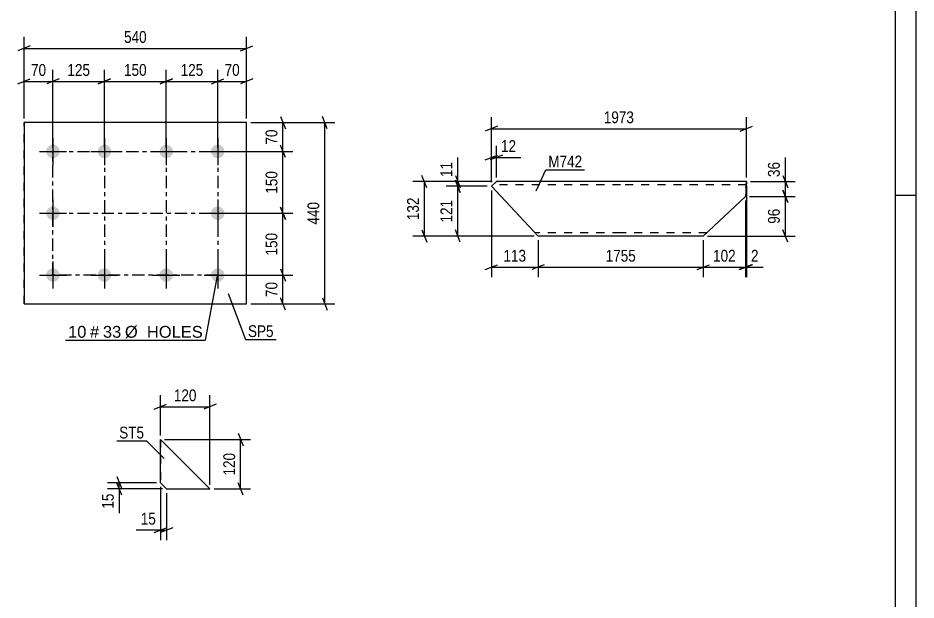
# Model space of a CAD drawing. Header units: millimetres. Extents: x 0 to 841, y 0 to 594.
# Drawn here: x 623 to 841, y 348.8 to 490.1 of the extents above; entities that cross this region are included whole.
import ezdxf

# ---------------------------------------------------------------- set-up
doc = ezdxf.new("R2010")
doc.units = ezdxf.units.MM
doc.linetypes.add('DXK_LINE_DOT2', pattern=[3.9198, 1.9599, -1.9599])
doc.linetypes.add('DXK_LINE_DOT3', pattern=[5.9187, 2.979, -0.9799, 0.9799, -0.9799])
doc.styles.add('Arial', font='ARIAL.TTF', dxfattribs={"height": 0.2})
doc.styles.add('Arial Narrow', font='ARIALN.TTF', dxfattribs={"height": 0.2})

# ---------------------------------------------------------------- blocks, each defined once
blk = doc.blocks.new('Unknown-570388081-1132')
at = {"color": 5, "linetype": 'Continuous'}
for p, q in [((841, 0), (841, 594)), ((836, 5), (836, 589)), ((841, 447), (836, 447))]:
    blk.add_line(p, q, dxfattribs=at)
blk = doc.blocks.new('Part-570388081-4543 - 4537')
at = {"color": 2, "linetype": 'Continuous'}
for p, q in [((624.47, 464.68), (624.47, 420.68)), ((678.47, 464.68), (624.47, 464.68)), ((678.47, 420.68), (678.47, 464.68)), ((624.47, 420.68), (678.47, 420.68))]:
    blk.add_line(p, q, dxfattribs=at)
at = {"color": 7, "linetype": 'DXK_LINE_DOT2'}
for p, q in [((624.47, 420.68), (624.47, 464.68)), ((678.47, 420.68), (678.47, 464.68))]:
    blk.add_line(p, q, dxfattribs=at)
blk = doc.blocks.new('Bolt-570388081-4574 - 4537')
at = {"linetype": 'Continuous'}
for points in [[(631.47, 459.33, -1), (631.47, 456.03, -1)], [(643.97, 459.33, -1), (643.97, 456.03, -1)], [(658.97, 459.33, -1), (658.97, 456.03, -1)], [(671.47, 459.33, -1), (671.47, 456.03, -1)], [(631.47, 444.33, -1), (631.47, 441.03, -1)], [(671.47, 444.33, -1), (671.47, 441.03, -1)], [(631.47, 429.33, -1), (631.47, 426.03, -1)], [(643.97, 429.33, -1), (643.97, 426.03, -1)], [(658.97, 429.33, -1), (658.97, 426.03, -1)], [(671.47, 429.33, -1), (671.47, 426.03, -1)]]:
    blk.add_hatch(color=1, dxfattribs=at).paths.add_polyline_path(points)
at = {"color": 1, "linetype": 'Continuous'}
for p, q in [((631.47, 460.98), (631.47, 454.38)), ((643.97, 460.98), (643.97, 454.38)), ((658.97, 460.98), (658.97, 454.38)), ((671.47, 460.98), (671.47, 454.38)), ((628.17, 457.68), (634.77, 457.68)), ((640.67, 457.68), (647.27, 457.68)), ((655.67, 457.68), (662.27, 457.68)), ((668.17, 457.68), (674.77, 457.68)), ((631.47, 445.98), (631.47, 439.38)), ((671.47, 445.98), (671.47, 439.38)), ((628.17, 442.68), (634.77, 442.68)), ((668.17, 442.68), (674.77, 442.68)), ((631.47, 430.98), (631.47, 424.38)), ((643.97, 430.98), (643.97, 424.38)), ((658.97, 430.98), (658.97, 424.38)), ((671.47, 430.98), (671.47, 424.38)), ((628.17, 427.68), (634.77, 427.68)), ((640.67, 427.68), (647.27, 427.68)), ((655.67, 427.68), (662.27, 427.68)), ((668.17, 427.68), (674.77, 427.68))]:
    blk.add_line(p, q, dxfattribs=at)
blk = doc.blocks.new('Part-570388081-4826 - 4820')
at = {"color": 2, "linetype": 'Continuous'}
for p, q in [((657.57, 377.27), (657.57, 387.77)), ((669.57, 375.77), (657.57, 387.77)), ((657.57, 377.27), (659.07, 375.77)), ((659.07, 375.77), (669.57, 375.77))]:
    blk.add_line(p, q, dxfattribs=at)
at = {"color": 7, "linetype": 'DXK_LINE_DOT2'}
blk.add_line((657.57, 387.77), (657.57, 377.27), dxfattribs=at)
blk = doc.blocks.new('Part-570388081-2492 - 2476')
at = {"color": 2, "linetype": 'Continuous'}
for p, q in [((739.12, 450.35), (737.91, 449.22)), ((749.26, 437.15), (737.91, 449.22)), ((769.26, 450.35), (739.12, 450.35)), ((799.81, 450.35), (769.36, 450.35)), ((799.81, 450.35), (799.59, 446.76)), ((799.59, 446.76), (789.36, 437.15)), ((769.26, 437.15), (749.26, 437.15)), ((789.36, 437.15), (769.36, 437.15))]:
    blk.add_line(p, q, dxfattribs=at)
at = {"color": 7, "linetype": 'DXK_LINE_DOT2'}
for p, q in [((769.26, 449.55), (738.26, 449.55)), ((799.76, 449.55), (769.36, 449.55)), ((799.71, 448.75), (799.81, 450.35)), ((769.26, 437.95), (748.51, 437.95)), ((790.21, 437.95), (769.36, 437.95))]:
    blk.add_line(p, q, dxfattribs=at)
blk = doc.blocks.new('Rectangle-570388081-4670 - 4537')
at = {"color": 1, "linetype": 'DXK_LINE_DOT3'}
blk.add_lwpolyline([(631.47, 457.68), (671.47, 457.68), (671.47, 427.68), (631.47, 427.68), (631.47, 457.68)], close=True, dxfattribs=at)
blk = doc.blocks.new('Line-570388081-4649 - 4537')
at = {"color": 1, "linetype": 'DXK_LINE_DOT3'}
blk.add_line((643.97, 457.68), (643.97, 427.68), dxfattribs=at)
blk = doc.blocks.new('Line-570388081-4656 - 4537')
at = {"color": 1, "linetype": 'DXK_LINE_DOT3'}
blk.add_line((658.97, 457.68), (658.97, 427.68), dxfattribs=at)
blk = doc.blocks.new('Line-570388081-4663 - 4537')
at = {"color": 1, "linetype": 'DXK_LINE_DOT3'}
blk.add_line((631.47, 442.68), (671.47, 442.68), dxfattribs=at)
blk = doc.blocks.new('StraightDimension-570388081-4614 - 4537')
at = {"color": 7, "linetype": 'Continuous'}
for p, q in [((679.47, 464.68), (699.87, 464.68)), ((698.07, 463.18), (696.87, 466.18)), ((697.47, 420.68), (697.47, 464.68)), ((696.87, 422.18), (698.07, 419.18)), ((679.47, 420.68), (699.87, 420.68))]:
    blk.add_line(p, q, dxfattribs=at)
at = {"color": 0}
blk.add_wipeout([(696.72, 446.02), (692.52, 446.02), (692.52, 439.33), (696.72, 439.33)], dxfattribs=at)
at = {"color": 3, "style": 'Arial Narrow'}
blk.add_text('440', height=2.863, rotation=90.0002, dxfattribs=at).set_placement((696.12, 439.93))
blk = doc.blocks.new('StraightDimension-570388081-4639 - 4537')
at = {"color": 7, "linetype": 'Continuous'}
for p, q in [((679.47, 464.68), (689.7, 464.68)), ((686.7, 466.18), (687.9, 463.18)), ((687.3, 457.68), (687.3, 464.68)), ((687.9, 456.18), (686.7, 459.18)), ((672.47, 457.68), (689.7, 457.68))]:
    blk.add_line(p, q, dxfattribs=at)
at = {"color": 0}
blk.add_wipeout([(686.55, 463.6), (682.35, 463.6), (682.35, 458.75), (686.55, 458.75)], dxfattribs=at)
at = {"color": 3, "style": 'Arial Narrow'}
blk.add_text('70', height=2.863, rotation=90.0002, dxfattribs=at).set_placement((685.95, 459.35))
blk = doc.blocks.new('StraightDimension-570388081-4576 - 4537')
at = {"color": 7, "linetype": 'Continuous'}
for p, q in [((624.47, 465.68), (624.47, 485.53)), ((678.47, 465.68), (678.47, 485.53)), ((625.97, 483.28), (622.97, 482.08)), ((624.47, 482.68), (678.47, 482.68)), ((676.97, 482.08), (679.97, 483.28))]:
    blk.add_line(p, q, dxfattribs=at)
at = {"color": 0}
blk.add_wipeout([(654.82, 483.43), (654.82, 487.63), (648.13, 487.63), (648.13, 483.43)], dxfattribs=at)
at = {"color": 3, "style": 'Arial Narrow'}
blk.add_text('540', height=2.863, dxfattribs=at).set_placement((648.73, 484.03))
blk = doc.blocks.new('StraightDimension-570388081-4587 - 4537')
at = {"color": 7, "linetype": 'Continuous'}
for p, q in [((671.47, 458.68), (671.47, 477.53)), ((678.47, 465.68), (678.47, 477.53)), ((669.97, 474.08), (672.97, 475.28)), ((671.47, 474.68), (678.47, 474.68)), ((679.97, 475.28), (676.97, 474.08))]:
    blk.add_line(p, q, dxfattribs=at)
at = {"color": 0}
blk.add_wipeout([(677.4, 475.43), (677.4, 479.63), (672.55, 479.63), (672.55, 475.43)], dxfattribs=at)
at = {"color": 3, "style": 'Arial Narrow'}
blk.add_text('70', height=2.863, dxfattribs=at).set_placement((673.15, 476.03))
blk = doc.blocks.new('StraightDimension-570388081-4597 - 4537')
at = {"color": 7, "linetype": 'Continuous'}
for p, q in [((624.47, 465.68), (624.47, 477.53)), ((631.47, 458.68), (631.47, 477.53)), ((622.97, 474.08), (625.97, 475.28)), ((624.47, 474.68), (631.47, 474.68)), ((632.97, 475.28), (629.97, 474.08))]:
    blk.add_line(p, q, dxfattribs=at)
at = {"color": 0}
blk.add_wipeout([(630.4, 475.43), (630.4, 479.63), (625.55, 479.63), (625.55, 475.43)], dxfattribs=at)
at = {"color": 3, "style": 'Arial Narrow'}
blk.add_text('70', height=2.863, dxfattribs=at).set_placement((626.15, 476.03))
blk = doc.blocks.new('StraightDimension-570388081-4629 - 4537')
at = {"color": 7, "linetype": 'Continuous'}
for p, q in [((672.47, 427.68), (689.7, 427.68)), ((686.7, 429.18), (687.9, 426.18)), ((687.3, 420.68), (687.3, 427.68)), ((687.9, 419.18), (686.7, 422.18)), ((679.47, 420.68), (689.7, 420.68))]:
    blk.add_line(p, q, dxfattribs=at)
at = {"color": 0}
blk.add_wipeout([(686.55, 426.6), (682.35, 426.6), (682.35, 421.75), (686.55, 421.75)], dxfattribs=at)
at = {"color": 3, "style": 'Arial Narrow'}
blk.add_text('70', height=2.863, rotation=90.0002, dxfattribs=at).set_placement((685.95, 422.35))
blk = doc.blocks.new('StraightDimension-570388081-7415 - 4537')
at = {"color": 7, "linetype": 'Continuous'}
for p, q in [((631.47, 458.68), (631.47, 477.53)), ((643.97, 458.68), (643.97, 477.53)), ((632.97, 475.28), (629.97, 474.08)), ((631.47, 474.68), (643.97, 474.68)), ((642.47, 474.08), (645.47, 475.28))]:
    blk.add_line(p, q, dxfattribs=at)
at = {"color": 0}
blk.add_wipeout([(641.07, 475.43), (641.07, 479.63), (634.38, 479.63), (634.38, 475.43)], dxfattribs=at)
at = {"color": 3, "style": 'Arial Narrow'}
blk.add_text('125', height=2.863, dxfattribs=at).set_placement((634.98, 476.03))
blk = doc.blocks.new('StraightDimension-570388081-7417 - 4537')
at = {"color": 7, "linetype": 'Continuous'}
for p, q in [((643.97, 458.68), (643.97, 477.53)), ((658.97, 458.68), (658.97, 477.53)), ((645.47, 475.28), (642.47, 474.08)), ((643.97, 474.68), (658.97, 474.68)), ((657.47, 474.08), (660.47, 475.28))]:
    blk.add_line(p, q, dxfattribs=at)
at = {"color": 0}
blk.add_wipeout([(654.82, 475.43), (654.82, 479.63), (648.13, 479.63), (648.13, 475.43)], dxfattribs=at)
at = {"color": 3, "style": 'Arial Narrow'}
blk.add_text('150', height=2.863, dxfattribs=at).set_placement((648.73, 476.03))
blk = doc.blocks.new('StraightDimension-570388081-7419 - 4537')
at = {"color": 7, "linetype": 'Continuous'}
for p, q in [((658.97, 458.68), (658.97, 477.53)), ((671.47, 458.68), (671.47, 477.53)), ((660.47, 475.28), (657.47, 474.08)), ((658.97, 474.68), (671.47, 474.68)), ((669.97, 474.08), (672.97, 475.28))]:
    blk.add_line(p, q, dxfattribs=at)
at = {"color": 0}
blk.add_wipeout([(668.57, 475.43), (668.57, 479.63), (661.88, 479.63), (661.88, 475.43)], dxfattribs=at)
at = {"color": 3, "style": 'Arial Narrow'}
blk.add_text('125', height=2.863, dxfattribs=at).set_placement((662.48, 476.03))
blk = doc.blocks.new('StraightDimension-570388081-7439 - 4537')
at = {"color": 7, "linetype": 'Continuous'}
for p, q in [((672.47, 442.68), (689.7, 442.68)), ((687.9, 441.18), (686.7, 444.18)), ((687.3, 427.68), (687.3, 442.68)), ((672.47, 427.68), (689.7, 427.68)), ((686.7, 429.18), (687.9, 426.18))]:
    blk.add_line(p, q, dxfattribs=at)
at = {"color": 0}
blk.add_wipeout([(686.55, 438.52), (682.35, 438.52), (682.35, 431.83), (686.55, 431.83)], dxfattribs=at)
at = {"color": 3, "style": 'Arial Narrow'}
blk.add_text('150', height=2.863, rotation=90.0002, dxfattribs=at).set_placement((685.95, 432.43))
blk = doc.blocks.new('StraightDimension-570388081-7441 - 4537')
at = {"color": 7, "linetype": 'Continuous'}
for p, q in [((687.9, 456.18), (686.7, 459.18)), ((672.47, 457.68), (689.7, 457.68)), ((687.3, 442.68), (687.3, 457.68)), ((672.47, 442.68), (689.7, 442.68)), ((686.7, 444.18), (687.9, 441.18))]:
    blk.add_line(p, q, dxfattribs=at)
at = {"color": 0}
blk.add_wipeout([(686.55, 453.52), (682.35, 453.52), (682.35, 446.83), (686.55, 446.83)], dxfattribs=at)
at = {"color": 3, "style": 'Arial Narrow'}
blk.add_text('150', height=2.863, rotation=90.0002, dxfattribs=at).set_placement((685.95, 447.43))
blk = doc.blocks.new('StraightDimension-570388081-4838 - 4820')
at = {"color": 7, "linetype": 'Continuous'}
for p, q in [((656.57, 377.27), (644.72, 377.27)), ((646.97, 378.77), (648.17, 375.77)), ((648.17, 374.27), (646.97, 377.27)), ((647.57, 375.77), (647.57, 377.27)), ((658.07, 375.77), (644.72, 375.77))]:
    blk.add_line(p, q, dxfattribs=at)
at = {"color": 0}
blk.add_wipeout([(646.82, 375.24), (642.62, 375.24), (642.62, 370.39), (646.82, 370.39)], dxfattribs=at)
at = {"color": 7, "linetype": 'Continuous'}
blk.add_line((647.57, 375.77), (647.57, 369.86), dxfattribs=at)
blk.add_line((647.57, 375.77), (647.57, 369.86), dxfattribs=at)
at = {"color": 3, "style": 'Arial Narrow'}
blk.add_text('15', height=2.863, rotation=90.0002, dxfattribs=at).set_placement((646.22, 370.99))
blk = doc.blocks.new('StraightDimension-570388081-4828 - 4820')
at = {"color": 7, "linetype": 'Continuous'}
for p, q in [((676.44, 389.27), (677.64, 386.27)), ((658.57, 387.77), (679.44, 387.77)), ((677.04, 375.77), (677.04, 387.77)), ((677.64, 374.27), (676.44, 377.27)), ((670.57, 375.77), (679.44, 375.77))]:
    blk.add_line(p, q, dxfattribs=at)
at = {"color": 0}
blk.add_wipeout([(676.29, 385.11), (672.09, 385.11), (672.09, 378.43), (676.29, 378.43)], dxfattribs=at)
at = {"color": 3, "style": 'Arial Narrow'}
blk.add_text('120', height=2.863, rotation=90.0002, dxfattribs=at).set_placement((675.69, 379.03))
blk = doc.blocks.new('StraightDimension-570388081-4849 - 4820')
at = {"color": 7, "linetype": 'Continuous'}
for p, q in [((657.57, 388.77), (657.57, 398.56)), ((669.57, 376.77), (669.57, 398.56)), ((656.07, 395.11), (659.07, 396.31)), ((657.57, 395.71), (669.57, 395.71)), ((671.07, 396.31), (668.07, 395.11))]:
    blk.add_line(p, q, dxfattribs=at)
at = {"color": 0}
blk.add_wipeout([(666.91, 396.46), (666.91, 400.66), (660.23, 400.66), (660.23, 396.46)], dxfattribs=at)
at = {"color": 3, "style": 'Arial Narrow'}
blk.add_text('120', height=2.863, dxfattribs=at).set_placement((660.83, 397.06))
blk = doc.blocks.new('StraightDimension-570388081-4864 - 4820')
at = {"color": 7, "linetype": 'Continuous'}
for p, q in [((657.57, 376.27), (657.57, 363.37)), ((659.07, 374.77), (659.07, 363.37)), ((656.07, 365.17), (659.07, 366.37)), ((660.57, 366.37), (657.57, 365.17)), ((657.57, 365.77), (659.07, 365.77))]:
    blk.add_line(p, q, dxfattribs=at)
at = {"color": 0}
blk.add_wipeout([(657.05, 366.52), (657.05, 370.72), (652.19, 370.72), (652.19, 366.52)], dxfattribs=at)
at = {"color": 7, "linetype": 'Continuous'}
blk.add_line((657.57, 365.77), (651.66, 365.77), dxfattribs=at)
blk.add_line((657.57, 365.77), (651.66, 365.77), dxfattribs=at)
at = {"color": 3, "style": 'Arial Narrow'}
blk.add_text('15', height=2.863, dxfattribs=at).set_placement((652.79, 367.12))
blk = doc.blocks.new('StraightDimension-570388081-10634 - 2476')
at = {"color": 7, "linetype": 'Continuous'}
for p, q in [((749.26, 436.15), (749.26, 427.19)), ((789.36, 436.15), (789.36, 427.19)), ((750.76, 430.19), (747.76, 428.99)), ((749.26, 429.59), (789.36, 429.59)), ((787.86, 428.99), (790.86, 430.19))]:
    blk.add_line(p, q, dxfattribs=at)
at = {"color": 0}
blk.add_wipeout([(773.57, 430.34), (773.57, 434.54), (765.06, 434.54), (765.06, 430.34)], dxfattribs=at)
at = {"color": 3, "style": 'Arial Narrow'}
blk.add_text('1755', height=2.863, dxfattribs=at).set_placement((765.66, 430.94))
blk = doc.blocks.new('StraightDimension-570388081-10632 - 2476')
at = {"color": 7, "linetype": 'Continuous'}
for p, q in [((799.81, 449.35), (799.81, 427.19)), ((799.59, 445.76), (799.59, 427.19)), ((798.09, 428.99), (801.09, 430.19)), ((801.31, 430.19), (798.31, 428.99)), ((799.59, 429.59), (799.81, 429.59))]:
    blk.add_line(p, q, dxfattribs=at)
at = {"color": 0}
blk.add_wipeout([(803.36, 430.34), (803.36, 434.54), (800.33, 434.54), (800.33, 430.34)], dxfattribs=at)
at = {"color": 7, "linetype": 'Continuous'}
blk.add_line((799.81, 429.59), (803.88, 429.59), dxfattribs=at)
blk.add_line((799.81, 429.59), (803.88, 429.59), dxfattribs=at)
at = {"color": 3, "style": 'Arial Narrow'}
blk.add_text('2', height=2.86, dxfattribs=at).set_placement((800.93, 430.94))
blk = doc.blocks.new('StraightDimension-570388081-10607 - 2476')
at = {"color": 7, "linetype": 'Continuous'}
for p, q in [((737.91, 450.22), (737.91, 459.06)), ((739.12, 451.35), (739.12, 459.06)), ((736.41, 455.61), (739.41, 456.81)), ((740.62, 456.81), (737.62, 455.61)), ((737.91, 456.21), (739.12, 456.21))]:
    blk.add_line(p, q, dxfattribs=at)
at = {"color": 0}
blk.add_wipeout([(744.5, 456.96), (744.5, 461.16), (739.64, 461.16), (739.64, 456.96)], dxfattribs=at)
at = {"color": 7, "linetype": 'Continuous'}
blk.add_line((739.12, 456.21), (745.02, 456.21), dxfattribs=at)
blk.add_line((739.12, 456.21), (745.02, 456.21), dxfattribs=at)
at = {"color": 3, "style": 'Arial Narrow'}
blk.add_text('12', height=2.863, dxfattribs=at).set_placement((740.24, 457.56))
blk = doc.blocks.new('StraightDimension-570388081-10685 - 2476')
at = {"color": 7, "linetype": 'Continuous'}
for p, q in [((729.16, 451.85), (730.36, 448.85)), ((738.12, 450.35), (726.91, 450.35)), ((736.91, 449.22), (726.91, 449.22)), ((730.36, 447.72), (729.16, 450.72)), ((729.76, 449.22), (729.76, 450.35))]:
    blk.add_line(p, q, dxfattribs=at)
at = {"color": 0}
blk.add_wipeout([(729.01, 455.73), (724.81, 455.73), (724.81, 450.87), (729.01, 450.87)], dxfattribs=at)
at = {"color": 7, "linetype": 'Continuous'}
blk.add_line((729.76, 450.35), (729.76, 456.25), dxfattribs=at)
blk.add_line((729.76, 450.35), (729.76, 456.25), dxfattribs=at)
at = {"color": 3, "style": 'Arial Narrow'}
blk.add_text('11', height=2.863, rotation=90.0002, dxfattribs=at).set_placement((728.41, 451.47))
blk = doc.blocks.new('StraightDimension-570388081-10621 - 2476')
at = {"color": 7, "linetype": 'Continuous'}
for p, q in [((737.91, 450.22), (737.91, 466.04)), ((799.81, 451.35), (799.81, 466.04)), ((739.41, 463.79), (736.41, 462.59)), ((737.91, 463.19), (799.81, 463.19)), ((798.31, 462.59), (801.31, 463.79))]:
    blk.add_line(p, q, dxfattribs=at)
at = {"color": 0}
blk.add_wipeout([(773.12, 463.94), (773.12, 468.14), (764.6, 468.14), (764.6, 463.94)], dxfattribs=at)
at = {"color": 3, "style": 'Arial Narrow'}
blk.add_text('1973', height=2.863, dxfattribs=at).set_placement((765.2, 464.54))
blk = doc.blocks.new('StraightDimension-570388081-10633 - 2476')
at = {"color": 7, "linetype": 'Continuous'}
for p, q in [((799.59, 445.76), (799.59, 427.19)), ((789.36, 436.15), (789.36, 427.19)), ((787.86, 428.99), (790.86, 430.19)), ((789.36, 429.59), (799.59, 429.59)), ((801.09, 430.19), (798.09, 428.99))]:
    blk.add_line(p, q, dxfattribs=at)
at = {"color": 0}
blk.add_wipeout([(797.82, 430.34), (797.82, 434.54), (791.13, 434.54), (791.13, 430.34)], dxfattribs=at)
at = {"color": 3, "style": 'Arial Narrow'}
blk.add_text('102', height=2.863, dxfattribs=at).set_placement((791.73, 430.94))
blk = doc.blocks.new('StraightDimension-570388081-10635 - 2476')
at = {"color": 7, "linetype": 'Continuous'}
for p, q in [((737.91, 448.22), (737.91, 427.19)), ((749.26, 436.15), (749.26, 427.19)), ((736.41, 428.99), (739.41, 430.19)), ((737.91, 429.59), (749.26, 429.59)), ((750.76, 430.19), (747.76, 428.99))]:
    blk.add_line(p, q, dxfattribs=at)
at = {"color": 0}
blk.add_wipeout([(746.93, 430.34), (746.93, 434.54), (740.24, 434.54), (740.24, 430.34)], dxfattribs=at)
at = {"color": 3, "style": 'Arial Narrow'}
blk.add_text('113', height=2.863, dxfattribs=at).set_placement((740.84, 430.94))
blk = doc.blocks.new('StraightDimension-570388081-10686 - 2476')
at = {"color": 7, "linetype": 'Continuous'}
for p, q in [((736.91, 449.22), (726.91, 449.22)), ((729.16, 450.72), (730.36, 447.72)), ((729.76, 437.15), (729.76, 449.22)), ((730.36, 435.65), (729.16, 438.65)), ((748.26, 437.15), (726.91, 437.15))]:
    blk.add_line(p, q, dxfattribs=at)
at = {"color": 0}
blk.add_wipeout([(729.01, 446.52), (724.81, 446.52), (724.81, 439.84), (729.01, 439.84)], dxfattribs=at)
at = {"color": 3, "style": 'Arial Narrow'}
blk.add_text('121', height=2.863, rotation=90.0002, dxfattribs=at).set_placement((728.41, 440.44))
blk = doc.blocks.new('StraightDimension-570388081-10718 - 2476')
at = {"color": 7, "linetype": 'Continuous'}
for p, q in [((722.26, 448.85), (721.06, 451.85)), ((738.12, 450.35), (718.81, 450.35)), ((721.66, 437.15), (721.66, 450.35)), ((721.06, 438.65), (722.26, 435.65)), ((748.26, 437.15), (718.81, 437.15))]:
    blk.add_line(p, q, dxfattribs=at)
at = {"color": 0}
blk.add_wipeout([(720.91, 447.09), (716.71, 447.09), (716.71, 440.41), (720.91, 440.41)], dxfattribs=at)
at = {"color": 3, "style": 'Arial Narrow'}
blk.add_text('132', height=2.863, rotation=90.0002, dxfattribs=at).set_placement((720.31, 441.01))
blk = doc.blocks.new('StraightDimension-570388081-11127 - 2476')
at = {"color": 7, "linetype": 'Continuous'}
for p, q in [((808.67, 451.85), (809.87, 448.85)), ((800.81, 450.35), (811.67, 450.35)), ((809.27, 446.76), (809.27, 450.35)), ((809.87, 445.26), (808.67, 448.26)), ((800.59, 446.76), (811.67, 446.76))]:
    blk.add_line(p, q, dxfattribs=at)
at = {"color": 0}
blk.add_wipeout([(808.52, 455.73), (804.32, 455.73), (804.32, 450.87), (808.52, 450.87)], dxfattribs=at)
at = {"color": 7, "linetype": 'Continuous'}
blk.add_line((809.27, 450.35), (809.27, 456.25), dxfattribs=at)
blk.add_line((809.27, 450.35), (809.27, 456.25), dxfattribs=at)
at = {"color": 3, "style": 'Arial Narrow'}
blk.add_text('36', height=2.863, rotation=90.0002, dxfattribs=at).set_placement((807.92, 451.47))
blk = doc.blocks.new('StraightDimension-570388081-11128 - 2476')
at = {"color": 7, "linetype": 'Continuous'}
for p, q in [((808.67, 448.26), (809.87, 445.26)), ((800.59, 446.76), (811.67, 446.76)), ((809.27, 437.15), (809.27, 446.76)), ((809.87, 435.65), (808.67, 438.65)), ((790.36, 437.15), (811.67, 437.15))]:
    blk.add_line(p, q, dxfattribs=at)
at = {"color": 0}
blk.add_wipeout([(808.52, 444.38), (804.32, 444.38), (804.32, 439.53), (808.52, 439.53)], dxfattribs=at)
at = {"color": 3, "style": 'Arial Narrow'}
blk.add_text('96', height=2.863, rotation=90.0002, dxfattribs=at).set_placement((807.92, 440.13))
blk = doc.blocks.new('Mark-570388081-4539 - 4537')
at = {"color": 0}
blk.add_wipeout([(685.03, 412.64), (685.03, 415.64), (678.82, 415.64), (678.82, 412.64)], dxfattribs=at)
blk.add_wipeout([(685.03, 412.64), (685.03, 415.64), (678.82, 415.64), (678.82, 412.64)], dxfattribs=at)
at = {"color": 30, "linetype": 'Continuous'}
for p, q in [((674.01, 423.23), (678.22, 412.04)), ((678.22, 412.04), (685.63, 412.04))]:
    blk.add_line(p, q, dxfattribs=at)
at = {"color": 3, "style": 'Arial Narrow'}
blk.add_text('SP5', height=2.863, dxfattribs=at).set_placement((678.82, 412.64))
blk = doc.blocks.new('Mark-570388081-4570 - 4537')
at = {"color": 0}
blk.add_wipeout([(639.57, 412.47), (639.57, 415.47), (635.13, 415.47), (635.13, 412.47)], dxfattribs=at)
blk.add_wipeout([(639.57, 412.47), (639.57, 415.47), (635.13, 415.47), (635.13, 412.47)], dxfattribs=at)
blk.add_wipeout([(642.7, 412.47), (642.7, 415.47), (640.47, 415.47), (640.47, 412.47)], dxfattribs=at)
blk.add_wipeout([(642.7, 412.47), (642.7, 415.47), (640.47, 415.47), (640.47, 412.47)], dxfattribs=at)
at = {"color": 3, "style": 'Arial'}
blk.add_text('10', height=2.865, dxfattribs=at).set_placement((635.13, 412.47))
at = {"color": 0}
blk.add_wipeout([(648.04, 412.47), (648.04, 415.47), (643.6, 415.47), (643.6, 412.47)], dxfattribs=at)
blk.add_wipeout([(648.04, 412.47), (648.04, 415.47), (643.6, 415.47), (643.6, 412.47)], dxfattribs=at)
at = {"color": 3, "style": 'Arial'}
blk.add_text('#', height=2.87, dxfattribs=at).set_placement((640.47, 412.47))
at = {"color": 0}
blk.add_wipeout([(667.83, 412.47), (667.83, 415.47), (648.94, 415.47), (648.94, 412.47)], dxfattribs=at)
blk.add_wipeout([(667.83, 412.47), (667.83, 415.47), (648.94, 415.47), (648.94, 412.47)], dxfattribs=at)
at = {"color": 7, "linetype": 'Continuous'}
for p in [(671.3, 427.51), (634.53, 411.87)]:
    blk.add_line(p, (668.43, 411.87), dxfattribs=at)
at = {"color": 3, "style": 'Arial'}
for s, p in [('33', (643.6, 412.47)), ('Ø  HOLES', (648.94, 412.47))]:
    blk.add_text(s, height=2.865, dxfattribs=at).set_placement(p)
blk = doc.blocks.new('Mark-570388081-4822 - 4820')
at = {"color": 0}
blk.add_wipeout([(653.58, 388.01), (653.58, 391.01), (647.55, 391.01), (647.55, 388.01)], dxfattribs=at)
blk.add_wipeout([(653.58, 388.01), (653.58, 391.01), (647.55, 391.01), (647.55, 388.01)], dxfattribs=at)
at = {"color": 30, "linetype": 'Continuous'}
for p in [(646.95, 387.41), (658.48, 383.18)]:
    blk.add_line(p, (654.18, 387.41), dxfattribs=at)
at = {"color": 3, "style": 'Arial Narrow'}
blk.add_text('ST5', height=2.863, dxfattribs=at).set_placement((647.55, 388.01))
blk = doc.blocks.new('Mark-570388081-2488 - 2476')
at = {"color": 0}
blk.add_wipeout([(759.95, 453.8), (759.95, 456.8), (751.73, 456.8), (751.73, 453.8)], dxfattribs=at)
blk.add_wipeout([(759.95, 453.8), (759.95, 456.8), (751.73, 456.8), (751.73, 453.8)], dxfattribs=at)
at = {"color": 30, "linetype": 'Continuous'}
for p, q in [((748.74, 448.1), (751.13, 453.2)), ((751.13, 453.2), (760.55, 453.2))]:
    blk.add_line(p, q, dxfattribs=at)
at = {"color": 3, "style": 'Arial Narrow'}
blk.add_text('M742', height=2.863, dxfattribs=at).set_placement((751.73, 453.8))

msp = doc.modelspace()

# ---------------------------------------------------------------- block references
for name in ['Unknown-570388081-1132', 'Part-570388081-4543 - 4537', 'Bolt-570388081-4574 - 4537', 'Rectangle-570388081-4670 - 4537', 'Line-570388081-4649 - 4537', 'Line-570388081-4656 - 4537', 'Part-570388081-2492 - 2476', 'Line-570388081-4663 - 4537', 'Part-570388081-4826 - 4820']:
    msp.add_blockref(name, (0, 0))

# ---------------------------------------------------------------- next in the draw order: block references
for name in ['StraightDimension-570388081-4614 - 4537', 'StraightDimension-570388081-10607 - 2476', 'StraightDimension-570388081-10632 - 2476', 'StraightDimension-570388081-10634 - 2476', 'Mark-570388081-4570 - 4537', 'StraightDimension-570388081-4838 - 4820']:
    msp.add_blockref(name, (0, 0))

# ---------------------------------------------------------------- next in the draw order: block references
for name in ['StraightDimension-570388081-4639 - 4537', 'StraightDimension-570388081-10685 - 2476', 'StraightDimension-570388081-10633 - 2476', 'StraightDimension-570388081-4629 - 4537', 'StraightDimension-570388081-4828 - 4820']:
    msp.add_blockref(name, (0, 0))

# ---------------------------------------------------------------- next in the draw order: block references
for name in ['StraightDimension-570388081-4576 - 4537', 'StraightDimension-570388081-10621 - 2476', 'StraightDimension-570388081-10635 - 2476', 'StraightDimension-570388081-7439 - 4537', 'Mark-570388081-4539 - 4537', 'StraightDimension-570388081-4849 - 4820']:
    msp.add_blockref(name, (0, 0))

# ---------------------------------------------------------------- next in the draw order: block references
for name in ['StraightDimension-570388081-4597 - 4537', 'StraightDimension-570388081-4587 - 4537', 'StraightDimension-570388081-11127 - 2476', 'StraightDimension-570388081-10686 - 2476', 'Mark-570388081-4822 - 4820', 'StraightDimension-570388081-4864 - 4820']:
    msp.add_blockref(name, (0, 0))

# ---------------------------------------------------------------- next in the draw order: block references
for name in ['StraightDimension-570388081-7415 - 4537', 'StraightDimension-570388081-10718 - 2476', 'StraightDimension-570388081-11128 - 2476']:
    msp.add_blockref(name, (0, 0))

# ---------------------------------------------------------------- next in the draw order: block references
for name in ['StraightDimension-570388081-7417 - 4537', 'Mark-570388081-2488 - 2476']:
    msp.add_blockref(name, (0, 0))

# ---------------------------------------------------------------- next in the draw order: block references
msp.add_blockref('StraightDimension-570388081-7419 - 4537', (0, 0))

# ---------------------------------------------------------------- next in the draw order: block references
msp.add_blockref('StraightDimension-570388081-7441 - 4537', (0, 0))

doc.saveas('drawing.dxf')
